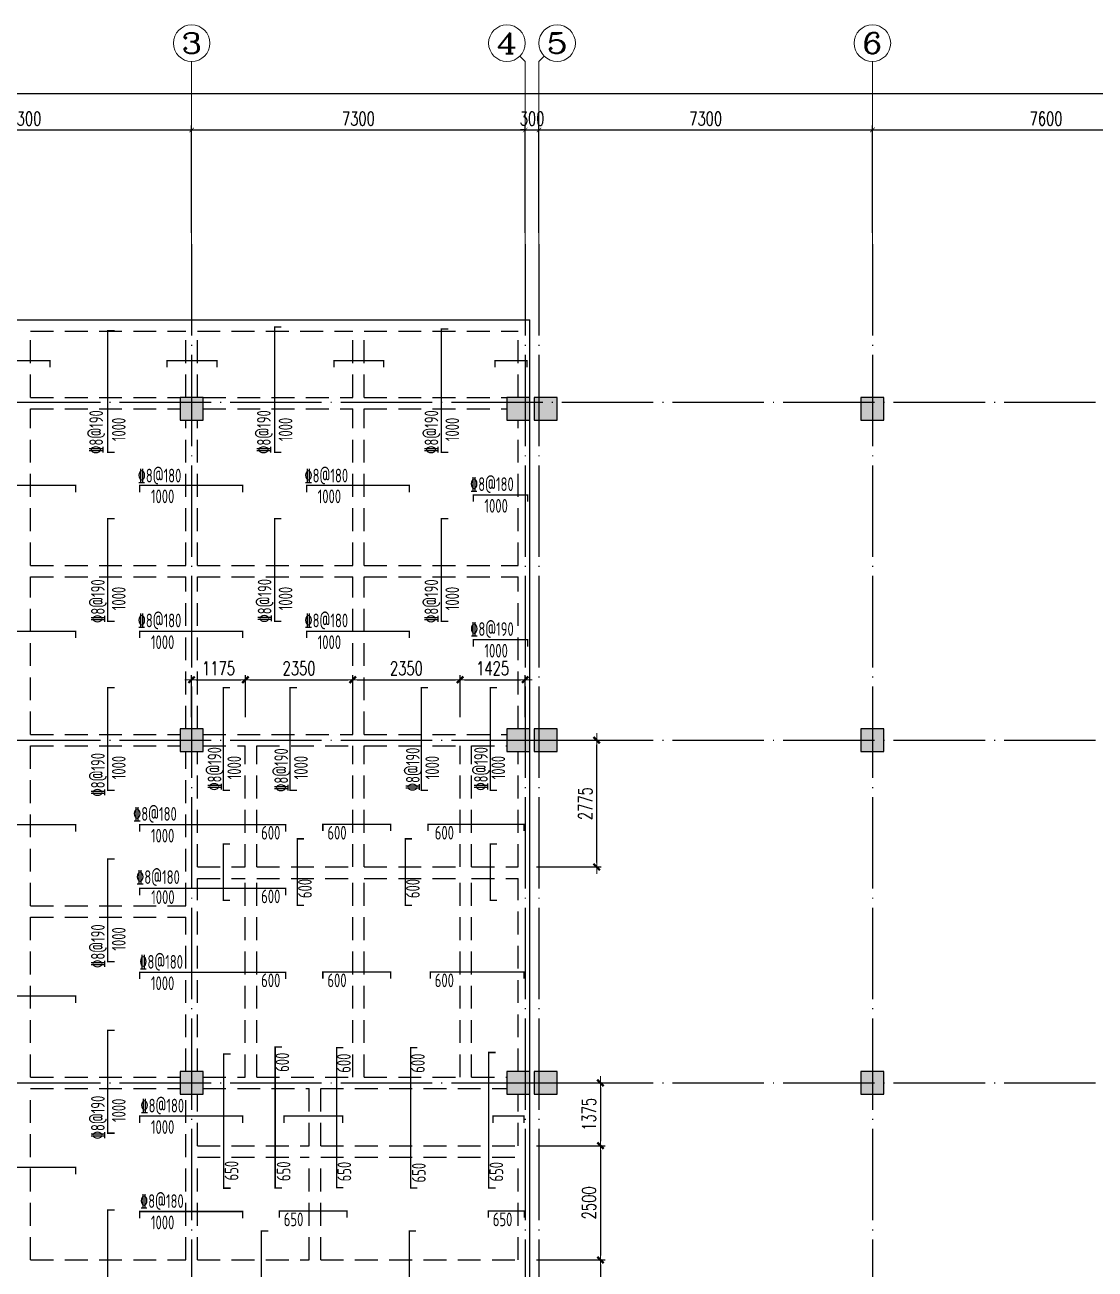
# Model space of a CAD drawing. Extents: x -21254 to 860439, y -324318 to 454338.
# Drawn here: x 424393 to 447817, y 65084 to 92312 of the extents above; entities that cross this region are included whole.
import ezdxf
from ezdxf.enums import TextEntityAlignment as Align

# ---------------------------------------------------------------- set-up
doc = ezdxf.new("R2010")
doc.units = 0
doc.header["$LTSCALE"] = 1000
doc.header["$MEASUREMENT"] = 0
doc.linetypes.add('DASHED', pattern=[0.75, 0.5, -0.25])
doc.linetypes.add('DOTE', pattern=[2.42, 2, -0.2, 0.02, -0.2])
doc.layers.get('0').update_dxf_attribs({"linetype": 'CONTINUOUS'})
doc.layers.get('Defpoints').update_dxf_attribs({"linetype": 'CONTINUOUS', "lineweight": 5})
for name, color, linetype in [('AXIS_TEXT', 7, 'CONTINUOUS'), ('BEAM_CONT', 4, 'CONTINUOUS'), ('BEAM_DASH', 144, 'DASHED'), ('COLU', 7, 'CONTINUOUS'), ('COLU_HATCH', 251, 'CONTINUOUS'), ('DOTE', 1, 'DOTE'), ('FSK_FREIN', 2, 'CONTINUOUS'), ('FSK_FTEXT', 4, 'CONTINUOUS')]:
    doc.layers.add(name, color=color, linetype=linetype)
doc.layers.add('DIM', color=3, linetype='CONTINUOUS', lineweight=5)
doc.styles.add('_TCH_AXIS', font='COMPLEX', dxfattribs={"bigfont": 'GBCBIG'})
doc.styles.add('BW_Rein', font='Tssdeng.shx', dxfattribs={"width": 0.7, "bigfont": 'hztxt.shx'})
doc.styles.add('COMPLEX', font='COMPLEX')
doc.styles.add('TSSD_Dimension', font='TXT.shx', dxfattribs={"width": 0.7, "bigfont": 'hztxt.shx'})
doc.dimstyles.new('TSSD_100_100$0', dxfattribs={"dimtxt": 300, "dimasz": 100, "dimexe": 100, "dimexo": 250, "dimgap": 100, "dimtad": 1, "dimdec": 0, "dimzin": 0, "dimdsep": 46, "dimtxsty": 'TSSD_Dimension', "dimblk1": '_tsdbk', "dimblk2": '_tsdbk', "dimsah": 1, "dimcen": 0, "dimdle": 100, "dimclrt": 7, "dimadec": 1, "dimazin": 0, "dimtfac": 1, "dimtdec": 0, "dimtix": 1, "dimtmove": 2, "dimatfit": 3, "dimldrblk": '_tsdbk', "dimfxl": 100, "dimtolj": 1, "dimtzin": 0, "dimarcsym": 0})

# ---------------------------------------------------------------- blocks, each defined once
blk = doc.blocks.new('_ARCHTICK')
at = {"color": 0, "linetype": 'ByBlock', "const_width": 0.15}
blk.add_lwpolyline([(-0.5, -0.5), (0.5, 0.5)], dxfattribs=at)
blk = doc.blocks.new('*D1548')
at = {"layer": 'Defpoints', "color": 0, "ltscale": 0.5, "transparency": 16777216}
for p in [(428043, 90012), (420743, 87512), (428043, 87512)]:
    blk.add_point(p, dxfattribs=at)
at = {"layer": 'DIM', "color": 0, "lineweight": -2, "ltscale": 0.5, "transparency": 16777216}
for p, q in [((420643, 90012), (428143, 90012)), ((420743, 87762), (420743, 90112)), ((428043, 87762), (428043, 90112))]:
    blk.add_line(p, q, dxfattribs=at)
at = {"layer": 'DIM', "color": 0, "lineweight": -2, "ltscale": 0.5, "transparency": 16777216, "xscale": 100, "yscale": 100, "zscale": 100, "rotation": 180}
blk.add_blockref('_ARCHTICK', (420743, 90012), dxfattribs=at)
at = {"layer": 'DIM', "color": 0, "lineweight": -2, "ltscale": 0.5, "transparency": 16777216, "xscale": 100, "yscale": 100, "zscale": 100}
blk.add_blockref('_ARCHTICK', (428043, 90012), dxfattribs=at)
at = {"layer": 'DIM', "color": 3, "ltscale": 0.5, "transparency": 16777216, "insert": (424393, 90262), "char_height": 300, "attachment_point": 5, "style": 'TSSD_Dimension'}
blk.add_mtext('\\A1;7300', dxfattribs=at)
blk = doc.blocks.new('*D1549')
at = {"layer": 'Defpoints', "color": 0, "ltscale": 0.5, "transparency": 16777216}
for p in [(435343, 90012), (428043, 87512), (435343, 87512)]:
    blk.add_point(p, dxfattribs=at)
at = {"layer": 'DIM', "color": 0, "lineweight": -2, "ltscale": 0.5, "transparency": 16777216}
for p, q in [((427943, 90012), (435443, 90012)), ((428043, 87762), (428043, 90112)), ((435343, 87762), (435343, 90112))]:
    blk.add_line(p, q, dxfattribs=at)
at = {"layer": 'DIM', "color": 0, "lineweight": -2, "ltscale": 0.5, "transparency": 16777216, "xscale": 100, "yscale": 100, "zscale": 100, "rotation": 180}
blk.add_blockref('_ARCHTICK', (428043, 90012), dxfattribs=at)
at = {"layer": 'DIM', "color": 0, "lineweight": -2, "ltscale": 0.5, "transparency": 16777216, "xscale": 100, "yscale": 100, "zscale": 100}
blk.add_blockref('_ARCHTICK', (435343, 90012), dxfattribs=at)
at = {"layer": 'DIM', "color": 3, "ltscale": 0.5, "transparency": 16777216, "insert": (431693, 90262), "char_height": 300, "attachment_point": 5, "style": 'TSSD_Dimension'}
blk.add_mtext('\\A1;7300', dxfattribs=at)
blk = doc.blocks.new('*D1550')
at = {"layer": 'Defpoints', "color": 0, "ltscale": 0.5, "transparency": 16777216}
for p in [(435643, 90012), (435343, 87512), (435643, 87512)]:
    blk.add_point(p, dxfattribs=at)
at = {"layer": 'DIM', "color": 0, "lineweight": -2, "ltscale": 0.5, "transparency": 16777216}
for p, q in [((435343, 90012), (435243, 90012)), ((435343, 87762), (435343, 90112)), ((435343, 90012), (435643, 90012)), ((435643, 87762), (435643, 90112)), ((435643, 90012), (435743, 90012))]:
    blk.add_line(p, q, dxfattribs=at)
at = {"layer": 'DIM', "color": 0, "lineweight": -2, "ltscale": 0.5, "transparency": 16777216, "xscale": 100, "yscale": 100, "zscale": 100}
blk.add_blockref('_ARCHTICK', (435343, 90012), dxfattribs=at)
at = {"layer": 'DIM', "color": 0, "lineweight": -2, "ltscale": 0.5, "transparency": 16777216, "xscale": 100, "yscale": 100, "zscale": 100, "rotation": 180}
blk.add_blockref('_ARCHTICK', (435643, 90012), dxfattribs=at)
at = {"layer": 'DIM', "color": 3, "ltscale": 0.5, "transparency": 16777216, "insert": (435493, 90262), "char_height": 300, "attachment_point": 5, "style": 'TSSD_Dimension'}
blk.add_mtext('\\A1;300', dxfattribs=at)
blk = doc.blocks.new('*D1551')
at = {"layer": 'Defpoints', "color": 0, "ltscale": 0.5, "transparency": 16777216}
for p in [(442943, 90012), (435643, 87512), (442943, 87512)]:
    blk.add_point(p, dxfattribs=at)
at = {"layer": 'DIM', "color": 0, "lineweight": -2, "ltscale": 0.5, "transparency": 16777216}
for p, q in [((435543, 90012), (443043, 90012)), ((435643, 87762), (435643, 90112)), ((442943, 87762), (442943, 90112))]:
    blk.add_line(p, q, dxfattribs=at)
at = {"layer": 'DIM', "color": 0, "lineweight": -2, "ltscale": 0.5, "transparency": 16777216, "xscale": 100, "yscale": 100, "zscale": 100, "rotation": 180}
blk.add_blockref('_ARCHTICK', (435643, 90012), dxfattribs=at)
at = {"layer": 'DIM', "color": 0, "lineweight": -2, "ltscale": 0.5, "transparency": 16777216, "xscale": 100, "yscale": 100, "zscale": 100}
blk.add_blockref('_ARCHTICK', (442943, 90012), dxfattribs=at)
at = {"layer": 'DIM', "color": 3, "ltscale": 0.5, "transparency": 16777216, "insert": (439293, 90262), "char_height": 300, "attachment_point": 5, "style": 'TSSD_Dimension'}
blk.add_mtext('\\A1;7300', dxfattribs=at)
blk = doc.blocks.new('*D1552')
at = {"layer": 'Defpoints', "color": 0, "ltscale": 0.5, "transparency": 16777216}
for p in [(450543, 90012), (442943, 87512), (450543, 87512)]:
    blk.add_point(p, dxfattribs=at)
at = {"layer": 'DIM', "color": 0, "lineweight": -2, "ltscale": 0.5, "transparency": 16777216}
for p, q in [((442843, 90012), (450643, 90012)), ((442943, 87762), (442943, 90112)), ((450543, 87762), (450543, 90112))]:
    blk.add_line(p, q, dxfattribs=at)
at = {"layer": 'DIM', "color": 0, "lineweight": -2, "ltscale": 0.5, "transparency": 16777216, "xscale": 100, "yscale": 100, "zscale": 100, "rotation": 180}
blk.add_blockref('_ARCHTICK', (442943, 90012), dxfattribs=at)
at = {"layer": 'DIM', "color": 0, "lineweight": -2, "ltscale": 0.5, "transparency": 16777216, "xscale": 100, "yscale": 100, "zscale": 100}
blk.add_blockref('_ARCHTICK', (450543, 90012), dxfattribs=at)
at = {"layer": 'DIM', "color": 3, "ltscale": 0.5, "transparency": 16777216, "insert": (446743, 90262), "char_height": 300, "attachment_point": 5, "style": 'TSSD_Dimension'}
blk.add_mtext('\\A1;7600', dxfattribs=at)
blk = doc.blocks.new('*D1558')
at = {"layer": 'Defpoints', "color": 0, "ltscale": 0.5, "transparency": 16777216}
for p in [(485843, 90812), (413543, 87512), (485843, 87512)]:
    blk.add_point(p, dxfattribs=at)
at = {"layer": 'DIM', "color": 0, "lineweight": -2, "ltscale": 0.5, "transparency": 16777216}
for p, q in [((413443, 90812), (485943, 90812)), ((413543, 87762), (413543, 90912)), ((485843, 87762), (485843, 90912))]:
    blk.add_line(p, q, dxfattribs=at)
at = {"layer": 'DIM', "color": 0, "lineweight": -2, "ltscale": 0.5, "transparency": 16777216, "xscale": 100, "yscale": 100, "zscale": 100, "rotation": 180}
blk.add_blockref('_ARCHTICK', (413543, 90812), dxfattribs=at)
at = {"layer": 'DIM', "color": 0, "lineweight": -2, "ltscale": 0.5, "transparency": 16777216, "xscale": 100, "yscale": 100, "zscale": 100}
blk.add_blockref('_ARCHTICK', (485843, 90812), dxfattribs=at)
at = {"layer": 'DIM', "color": 3, "ltscale": 0.5, "transparency": 16777216, "insert": (449693, 91062), "char_height": 300, "attachment_point": 5, "style": 'TSSD_Dimension'}
blk.add_mtext('\\A1;72300', dxfattribs=at)
blk = doc.blocks.new('_AXISO')
blk.add_circle((0, 0), 0.5)
at = {"layer": 'AXIS_TEXT', "style": 'COMPLEX', "width": 1.041667}
blk.add_attdef('A', text='', height=0.56, dxfattribs=at).set_placement((-0.25, -0.28), (0.25, -0.28), align=Align.FIT)
blk = doc.blocks.new('_tsdbk')
blk.add_line((-1, 0), (1.5, 0))
at = {"const_width": 0.5}
blk.add_lwpolyline([(-0.7, -0.7), (0.7, 0.7)], dxfattribs=at)
blk = doc.blocks.new('*D1630')
at = {"layer": 'Defpoints', "color": 0, "transparency": 16777216}
for p in [(429218, 77982), (428043, 76909), (429218, 76909)]:
    blk.add_point(p, dxfattribs=at)
at = {"layer": 'DIM', "color": 0, "lineweight": -2, "transparency": 16777216}
for p, q in [((428043, 77159), (428043, 78082)), ((428143, 77982), (429118, 77982)), ((429218, 77159), (429218, 78082))]:
    blk.add_line(p, q, dxfattribs=at)
at = {"layer": 'DIM', "color": 0, "lineweight": -2, "transparency": 16777216, "xscale": 100, "yscale": 100, "zscale": 100}
for p, rotation in [((428043, 77982), 179.9999999999999), ((429218, 77982), 359.9999999999999)]:
    blk.add_blockref('_tsdbk', p, dxfattribs=dict(at, rotation=rotation))
at = {"layer": 'DIM', "color": 7, "transparency": 16777216, "insert": (428630, 78232), "char_height": 300, "attachment_point": 5, "style": 'TSSD_Dimension'}
blk.add_mtext('\\A1;1175', dxfattribs=at)
blk = doc.blocks.new('*D1631')
at = {"layer": 'Defpoints', "color": 0, "transparency": 16777216}
for p in [(431568, 77982), (429218, 76909), (431568, 76909)]:
    blk.add_point(p, dxfattribs=at)
at = {"layer": 'DIM', "color": 0, "lineweight": -2, "transparency": 16777216}
for p, q in [((429218, 77159), (429218, 78082)), ((429318, 77982), (431468, 77982)), ((431568, 77159), (431568, 78082))]:
    blk.add_line(p, q, dxfattribs=at)
at = {"layer": 'DIM', "color": 0, "lineweight": -2, "transparency": 16777216, "xscale": 100, "yscale": 100, "zscale": 100}
for p, rotation in [((429218, 77982), 179.9999999999999), ((431568, 77982), 359.9999999999999)]:
    blk.add_blockref('_tsdbk', p, dxfattribs=dict(at, rotation=rotation))
at = {"layer": 'DIM', "color": 7, "transparency": 16777216, "insert": (430393, 78232), "char_height": 300, "attachment_point": 5, "style": 'TSSD_Dimension'}
blk.add_mtext('\\A1;2350', dxfattribs=at)
blk = doc.blocks.new('*D1632')
at = {"layer": 'Defpoints', "color": 0, "transparency": 16777216}
for p in [(433918, 77982), (431568, 76909), (433918, 76909)]:
    blk.add_point(p, dxfattribs=at)
at = {"layer": 'DIM', "color": 0, "lineweight": -2, "transparency": 16777216}
for p, q in [((431568, 77159), (431568, 78082)), ((431668, 77982), (433818, 77982)), ((433918, 77159), (433918, 78082))]:
    blk.add_line(p, q, dxfattribs=at)
at = {"layer": 'DIM', "color": 0, "lineweight": -2, "transparency": 16777216, "xscale": 100, "yscale": 100, "zscale": 100}
for p, rotation in [((431568, 77982), 179.9999999999999), ((433918, 77982), 359.9999999999999)]:
    blk.add_blockref('_tsdbk', p, dxfattribs=dict(at, rotation=rotation))
at = {"layer": 'DIM', "color": 7, "transparency": 16777216, "insert": (432743, 78232), "char_height": 300, "attachment_point": 5, "style": 'TSSD_Dimension'}
blk.add_mtext('\\A1;2350', dxfattribs=at)
blk = doc.blocks.new('*D1633')
at = {"layer": 'Defpoints', "color": 0, "transparency": 16777216}
for p in [(435343, 77982), (433918, 76909), (435343, 76909)]:
    blk.add_point(p, dxfattribs=at)
at = {"layer": 'DIM', "color": 0, "lineweight": -2, "transparency": 16777216}
for p, q in [((433918, 77159), (433918, 78082)), ((434018, 77982), (435243, 77982)), ((435343, 77159), (435343, 78082))]:
    blk.add_line(p, q, dxfattribs=at)
at = {"layer": 'DIM', "color": 0, "lineweight": -2, "transparency": 16777216, "xscale": 100, "yscale": 100, "zscale": 100}
for p, rotation in [((433918, 77982), 179.9999999999999), ((435343, 77982), 359.9999999999999)]:
    blk.add_blockref('_tsdbk', p, dxfattribs=dict(at, rotation=rotation))
at = {"layer": 'DIM', "color": 7, "transparency": 16777216, "insert": (434630, 78232), "char_height": 300, "attachment_point": 5, "style": 'TSSD_Dimension'}
blk.add_mtext('\\A1;1425', dxfattribs=at)
blk = doc.blocks.new('*D1634')
at = {"layer": 'Defpoints', "color": 0, "transparency": 16777216}
for p in [(435343, 76659), (436908, 76659), (435343, 73884)]:
    blk.add_point(p, dxfattribs=at)
at = {"layer": 'DIM', "color": 0, "lineweight": -2, "transparency": 16777216}
for p, q in [((435593, 76659), (437008, 76659)), ((436908, 73984), (436908, 76559)), ((435593, 73884), (437008, 73884))]:
    blk.add_line(p, q, dxfattribs=at)
at = {"layer": 'DIM', "color": 0, "lineweight": -2, "transparency": 16777216, "xscale": 100, "yscale": 100, "zscale": 100}
for p, rotation in [((436908, 76659), 89.99999999999994), ((436908, 73884), 269.9999999999999)]:
    blk.add_blockref('_tsdbk', p, dxfattribs=dict(at, rotation=rotation))
at = {"layer": 'DIM', "color": 7, "transparency": 16777216, "insert": (436658, 75272), "char_height": 300, "attachment_point": 5, "rotation": 90, "style": 'TSSD_Dimension'}
blk.add_mtext('\\A1;2775', dxfattribs=at)
blk = doc.blocks.new('*D1635')
at = {"layer": 'Defpoints', "color": 0, "transparency": 16777216}
for p in [(435343, 69159), (435343, 67784), (436991, 67784)]:
    blk.add_point(p, dxfattribs=at)
at = {"layer": 'DIM', "color": 0, "lineweight": -2, "transparency": 16777216}
for p, q in [((435593, 69159), (437091, 69159)), ((436991, 69059), (436991, 67884)), ((435593, 67784), (437091, 67784))]:
    blk.add_line(p, q, dxfattribs=at)
at = {"layer": 'DIM', "color": 0, "lineweight": -2, "transparency": 16777216, "xscale": 100, "yscale": 100, "zscale": 100}
for p, rotation in [((436991, 69159), 89.99999999999993), ((436991, 67784), 269.9999999999999)]:
    blk.add_blockref('_tsdbk', p, dxfattribs=dict(at, rotation=rotation))
at = {"layer": 'DIM', "color": 7, "transparency": 16777216, "insert": (436741, 68472), "char_height": 300, "attachment_point": 5, "rotation": 90, "style": 'TSSD_Dimension'}
blk.add_mtext('\\A1;1375', dxfattribs=at)
blk = doc.blocks.new('*D1636')
at = {"layer": 'Defpoints', "color": 0, "transparency": 16777216}
for p in [(435343, 67784), (435343, 65284), (436991, 65284)]:
    blk.add_point(p, dxfattribs=at)
at = {"layer": 'DIM', "color": 0, "lineweight": -2, "transparency": 16777216}
for p, q in [((435593, 67784), (437091, 67784)), ((436991, 67684), (436991, 65384)), ((435593, 65284), (437091, 65284))]:
    blk.add_line(p, q, dxfattribs=at)
at = {"layer": 'DIM', "color": 0, "lineweight": -2, "transparency": 16777216, "xscale": 100, "yscale": 100, "zscale": 100}
for p, rotation in [((436991, 67784), 89.99999999999993), ((436991, 65284), 269.9999999999999)]:
    blk.add_blockref('_tsdbk', p, dxfattribs=dict(at, rotation=rotation))
at = {"layer": 'DIM', "color": 7, "transparency": 16777216, "insert": (436741, 66534), "char_height": 300, "attachment_point": 5, "rotation": 90, "style": 'TSSD_Dimension'}
blk.add_mtext('\\A1;2500', dxfattribs=at)
blk = doc.blocks.new('*D1637')
at = {"layer": 'Defpoints', "color": 0, "transparency": 16777216}
for p in [(435343, 65284), (435343, 62784), (436991, 62784)]:
    blk.add_point(p, dxfattribs=at)
at = {"layer": 'DIM', "color": 0, "lineweight": -2, "transparency": 16777216}
for p, q in [((435593, 65284), (437091, 65284)), ((436991, 65184), (436991, 62884)), ((435593, 62784), (437091, 62784))]:
    blk.add_line(p, q, dxfattribs=at)
at = {"layer": 'DIM', "color": 0, "lineweight": -2, "transparency": 16777216, "xscale": 100, "yscale": 100, "zscale": 100}
for p, rotation in [((436991, 65284), 89.99999999999993), ((436991, 62784), 269.9999999999999)]:
    blk.add_blockref('_tsdbk', p, dxfattribs=dict(at, rotation=rotation))
at = {"layer": 'DIM', "color": 7, "transparency": 16777216, "insert": (436741, 64034), "char_height": 300, "attachment_point": 5, "rotation": 90, "style": 'TSSD_Dimension'}
blk.add_mtext('\\A1;2500', dxfattribs=at)

msp = doc.modelspace()

# ---------------------------------------------------------------- hatches: boundary and pattern name
at = {"layer": 'COLU_HATCH'}
for points in [[(428292.798, 83659.042), (428292.798, 84159.042), (427792.798, 84159.042), (427792.798, 83659.042)], [(435442.798, 83659.042), (435442.798, 84159.042), (434942.798, 84159.042), (434942.798, 83659.042)], [(436042.798, 83659.042), (436042.798, 84159.042), (435542.798, 84159.042), (435542.798, 83659.042)], [(443192.798, 83659.042), (443192.798, 84159.042), (442692.798, 84159.042), (442692.798, 83659.042)], [(428292.798, 76409.042), (428292.798, 76909.042), (427792.798, 76909.042), (427792.798, 76409.042)], [(435442.798, 76409.042), (435442.798, 76909.042), (434942.798, 76909.042), (434942.798, 76409.042)], [(436042.798, 76409.042), (436042.798, 76909.042), (435542.798, 76909.042), (435542.798, 76409.042)], [(443192.798, 76409.042), (443192.798, 76909.042), (442692.798, 76909.042), (442692.798, 76409.042)], [(428292.798, 68909.042), (428292.798, 69409.042), (427792.798, 69409.042), (427792.798, 68909.042)], [(435442.798, 68909.042), (435442.798, 69409.042), (434942.798, 69409.042), (434942.798, 68909.042)], [(436042.798, 68909.042), (436042.798, 69409.042), (435542.798, 69409.042), (435542.798, 68909.042)], [(443192.798, 68909.042), (443192.798, 69409.042), (442692.798, 69409.042), (442692.798, 68909.042)]]:
    msp.add_hatch(color=256, dxfattribs=at).paths.add_polyline_path(points)

# ---------------------------------------------------------------- linework, layer by layer
at = {"layer": 'BEAM_CONT'}
for p, q in [((411743.298, 85859.042), (435442.798, 85859.042)), ((435442.798, 84159.042), (435442.798, 85859.042)), ((435442.798, 80359.042), (435442.798, 83659.042)), ((435442.798, 76909.042), (435442.798, 80359.042)), ((435442.798, 69409.042), (435442.798, 76409.042)), ((435442.798, 61909.042), (435442.798, 68909.042))]:
    msp.add_line(p, q, dxfattribs=at)
at = {"layer": 'BEAM_DASH'}
for p, q in [((424517.798, 85609.042), (427917.798, 85609.042)), ((424517.798, 84159.042), (424517.798, 85609.042)), ((427917.798, 84159.042), (427917.798, 85609.042)), ((428167.798, 85609.042), (431567.798, 85609.042)), ((428167.798, 84159.042), (428167.798, 85609.042)), ((431567.798, 84159.042), (431567.798, 85609.042)), ((431817.798, 85609.042), (435192.798, 85609.042)), ((431817.798, 84159.042), (431817.798, 85609.042)), ((435192.798, 84159.042), (435192.798, 85609.042)), ((424517.798, 84159.042), (427792.798, 84159.042)), ((428292.798, 84159.042), (431567.798, 84159.042)), ((431817.798, 84159.042), (434942.798, 84159.042)), ((424517.798, 80484.042), (424517.798, 83909.042)), ((424517.798, 83909.042), (427792.798, 83909.042)), ((428292.798, 83909.042), (431567.798, 83909.042)), ((431567.798, 80484.042), (431567.798, 83909.042)), ((431817.798, 80484.042), (431817.798, 83909.042)), ((431817.798, 83909.042), (434942.798, 83909.042)), ((427917.798, 80484.042), (427917.798, 83659.042)), ((428167.798, 80484.042), (428167.798, 83659.042)), ((435192.798, 80484.042), (435192.798, 83659.042)), ((424517.798, 80484.042), (427917.798, 80484.042)), ((428167.798, 80484.042), (431567.798, 80484.042)), ((431817.798, 80484.042), (435192.798, 80484.042)), ((424517.798, 76784.042), (424517.798, 80234.042)), ((424517.798, 80234.042), (427917.798, 80234.042)), ((427917.798, 76909.042), (427917.798, 80234.042)), ((428167.798, 80234.042), (431567.798, 80234.042)), ((428167.798, 76909.042), (428167.798, 80234.042)), ((431567.798, 76784.042), (431567.798, 80234.042)), ((431817.798, 76784.042), (431817.798, 80234.042)), ((431817.798, 80234.042), (435192.798, 80234.042)), ((435192.798, 76909.042), (435192.798, 80234.042)), ((424517.798, 76784.042), (427792.798, 76784.042)), ((428292.798, 76784.042), (431567.798, 76784.042)), ((431817.798, 76784.042), (434942.798, 76784.042)), ((424517.798, 73034.042), (424517.798, 76534.042)), ((424517.798, 76534.042), (427792.798, 76534.042)), ((428292.798, 76534.042), (429217.798, 76534.042)), ((429217.798, 73884.042), (429217.798, 76534.042)), ((429467.798, 73884.042), (429467.798, 76534.042)), ((429467.798, 76534.042), (431567.798, 76534.042)), ((431567.798, 73884.042), (431567.798, 76534.042)), ((431817.798, 73884.042), (431817.798, 76534.042)), ((431817.798, 76534.042), (433917.798, 76534.042)), ((433917.798, 73884.042), (433917.798, 76534.042)), ((434167.798, 73884.042), (434167.798, 76534.042)), ((434167.798, 76534.042), (434942.798, 76534.042)), ((427917.798, 73034.042), (427917.798, 76409.042)), ((428167.798, 73884.042), (428167.798, 76409.042)), ((435192.798, 73884.042), (435192.798, 76409.042)), ((428167.798, 73884.042), (429217.798, 73884.042)), ((429467.798, 73884.042), (431567.798, 73884.042)), ((431817.798, 73884.042), (433917.798, 73884.042)), ((434167.798, 73884.042), (435192.798, 73884.042)), ((428167.798, 73634.042), (429217.798, 73634.042)), ((428167.798, 69409.042), (428167.798, 73634.042)), ((429217.798, 69284.042), (429217.798, 73634.042)), ((429467.798, 73634.042), (431567.798, 73634.042)), ((429467.798, 69284.042), (429467.798, 73634.042)), ((431567.798, 69284.042), (431567.798, 73634.042)), ((431817.798, 73634.042), (433917.798, 73634.042)), ((431817.798, 69284.042), (431817.798, 73634.042)), ((433917.798, 69284.042), (433917.798, 73634.042)), ((434167.798, 73634.042), (435192.798, 73634.042)), ((434167.798, 69284.042), (434167.798, 73634.042)), ((435192.798, 69409.042), (435192.798, 73634.042)), ((424517.798, 73034.042), (427917.798, 73034.042)), ((424517.798, 69284.042), (424517.798, 72784.042)), ((424517.798, 72784.042), (427917.798, 72784.042)), ((427917.798, 69409.042), (427917.798, 72784.042)), ((424517.798, 69284.042), (427792.798, 69284.042)), ((428292.798, 69284.042), (429217.798, 69284.042)), ((429467.798, 69284.042), (431567.798, 69284.042)), ((431817.798, 69284.042), (433917.798, 69284.042)), ((434167.798, 69284.042), (434942.798, 69284.042)), ((424517.798, 65284.256), (424517.798, 69034.042)), ((424517.798, 69034.042), (427792.798, 69034.042)), ((427917.798, 65284.256), (427917.798, 68909.042)), ((428167.798, 67784.042), (428167.798, 68909.042)), ((428292.798, 69034.042), (430617.798, 69034.042)), ((430617.798, 67784.042), (430617.798, 69034.042)), ((430867.798, 67784.042), (430867.798, 69034.042)), ((430867.798, 69034.042), (434942.798, 69034.042)), ((435192.798, 67784.042), (435192.798, 68909.042)), ((428167.798, 67784.042), (430617.798, 67784.042)), ((428167.798, 67534.042), (430617.798, 67534.042)), ((428167.798, 65284.256), (428167.798, 67534.042)), ((430617.798, 65284.256), (430617.798, 67534.042)), ((430867.798, 67784.042), (435192.798, 67784.042)), ((430867.798, 65284.256), (430867.798, 67534.042)), ((430867.798, 67534.042), (435192.798, 67534.042)), ((435192.798, 65284.256), (435192.798, 67534.042)), ((424517.798, 65284.256), (427917.798, 65284.256)), ((428167.798, 65284.256), (430617.798, 65284.256)), ((430867.798, 65284.256), (435192.798, 65284.256))]:
    msp.add_line(p, q, dxfattribs=at)
at = {"layer": 'COLU'}
for points in [[(428292.798, 83659.042), (428292.798, 84159.042), (427792.798, 84159.042), (427792.798, 83659.042)], [(435442.798, 83659.042), (435442.798, 84159.042), (434942.798, 84159.042), (434942.798, 83659.042)], [(436042.798, 83659.042), (436042.798, 84159.042), (435542.798, 84159.042), (435542.798, 83659.042)], [(443192.798, 83659.042), (443192.798, 84159.042), (442692.798, 84159.042), (442692.798, 83659.042)], [(428292.798, 76409.042), (428292.798, 76909.042), (427792.798, 76909.042), (427792.798, 76409.042)], [(435442.798, 76409.042), (435442.798, 76909.042), (434942.798, 76909.042), (434942.798, 76409.042)], [(436042.798, 76409.042), (436042.798, 76909.042), (435542.798, 76909.042), (435542.798, 76409.042)], [(443192.798, 76409.042), (443192.798, 76909.042), (442692.798, 76909.042), (442692.798, 76409.042)], [(428292.798, 68909.042), (428292.798, 69409.042), (427792.798, 69409.042), (427792.798, 68909.042)], [(435442.798, 68909.042), (435442.798, 69409.042), (434942.798, 69409.042), (434942.798, 68909.042)], [(436042.798, 68909.042), (436042.798, 69409.042), (435542.798, 69409.042), (435542.798, 68909.042)], [(443192.798, 68909.042), (443192.798, 69409.042), (442692.798, 69409.042), (442692.798, 68909.042)]]:
    msp.add_lwpolyline(points, close=True, dxfattribs=at)
at = {"layer": 'DIM', "ltscale": 0.5}
for p, q in [((428042.798, 87511.889), (428042.798, 91511.889)), ((435225.64, 91629.046), (435342.798, 91511.889)), ((435342.798, 87511.889), (435342.798, 91511.889)), ((435759.955, 91629.046), (435642.798, 91511.889)), ((435642.798, 87511.889), (435642.798, 91511.889)), ((442942.798, 87511.889), (442942.798, 91511.889))]:
    msp.add_line(p, q, dxfattribs=at)
at = {"layer": 'DOTE', "linetype": 'DOTE'}
for p, q in [((428042.798, 87511.889), (428042.798, 30121.554)), ((435342.798, 87511.889), (435342.798, 30121.554)), ((435642.798, 87511.889), (435642.798, 30121.554)), ((442942.798, 87511.889), (442942.798, 30121.554)), ((409527.167, 84059.042), (489202.48, 84059.042)), ((409527.167, 76659.042), (489202.48, 76659.042)), ((409527.167, 69159.042), (489202.48, 69159.042))]:
    msp.add_line(p, q, dxfattribs=at)
at = {"layer": 'FSK_FREIN', "const_width": 30}
for points in [[(426357.562, 82959.447), (426207.562, 82959.447), (426207.562, 85622.011), (426357.562, 85622.011)], [(430007.562, 82959.447), (429857.562, 82959.447), (429857.562, 85703.697), (430007.562, 85703.697)], [(433657.562, 82959.447), (433507.562, 82959.447), (433507.562, 85657.971), (433657.562, 85657.971)], [(423855.512, 84815.039), (423855.512, 84965.039), (424945.512, 84965.039), (424945.512, 84815.039)], [(427505.512, 84815.039), (427505.512, 84965.039), (428595.512, 84965.039), (428595.512, 84815.039)], [(431155.512, 84815.039), (431155.512, 84965.039), (432245.512, 84965.039), (432245.512, 84815.039)], [(434680.512, 84815.039), (434680.512, 84965.039), (435385.927, 84965.039), (435385.927, 84815.039)], [(423257.562, 82084.447), (423257.562, 82234.447), (425507.562, 82234.447), (425507.562, 82084.447)], [(426907.562, 82084.447), (426907.562, 82234.447), (429157.562, 82234.447), (429157.562, 82084.447)], [(430557.562, 82084.447), (430557.562, 82234.447), (432807.562, 82234.447), (432807.562, 82084.447)], [(434207.562, 81877.466), (434207.562, 82027.466), (435397.562, 82027.466), (435397.562, 81877.466)], [(426357.562, 79259.447), (426207.562, 79259.447), (426207.563, 81509.447), (426357.563, 81509.447)], [(430007.562, 79259.447), (429857.562, 79259.447), (429857.563, 81509.447), (430007.563, 81509.447)], [(433657.562, 79259.447), (433507.562, 79259.447), (433507.563, 81509.447), (433657.563, 81509.447)], [(423257.562, 78893.084), (423257.562, 79043.084), (425507.562, 79043.084), (425507.562, 78893.084)], [(426907.562, 78893.084), (426907.562, 79043.084), (429157.562, 79043.084), (429157.562, 78893.084)], [(430557.562, 78893.084), (430557.562, 79043.084), (432807.562, 79043.084), (432807.562, 78893.084)], [(434207.562, 78707.123), (434207.562, 78857.123), (435397.562, 78857.123), (435397.562, 78707.123)], [(426357.562, 75559.447), (426207.562, 75559.447), (426207.563, 77809.447), (426357.563, 77809.447)], [(428885.507, 75559.447), (428735.507, 75559.447), (428735.507, 77809.447), (428885.507, 77809.447)], [(430345.172, 75559.447), (430195.172, 75559.447), (430195.172, 77809.447), (430345.172, 77809.447)], [(433218.424, 75559.447), (433068.424, 75559.447), (433068.424, 77809.447), (433218.424, 77809.447)], [(434729.018, 75559.447), (434579.018, 75559.447), (434579.018, 77809.447), (434729.018, 77809.447)], [(423257.562, 74659.447), (423257.562, 74809.447), (425507.562, 74809.447), (425507.562, 74659.447)], [(426907.562, 74659.447), (426907.562, 74809.447), (430103.843, 74809.447), (430103.843, 74659.447)], [(430914.029, 74668.153), (430914.029, 74818.153), (432395.657, 74818.153), (432395.657, 74668.153)], [(433213.1, 74668.153), (433213.1, 74818.153), (435317.086, 74818.153), (435317.086, 74668.153)], [(428885.507, 73152.2), (428735.507, 73152.2), (428735.507, 74388.796), (428885.507, 74388.796)], [(430505.303, 73048.108), (430355.303, 73048.108), (430355.303, 74500.321), (430505.303, 74500.321)], [(432867.64, 73048.108), (432717.64, 73048.108), (432717.641, 74500.321), (432867.641, 74500.321)], [(434729.018, 73152.199), (434579.018, 73152.199), (434579.018, 74388.796), (434729.018, 74388.796)], [(426357.562, 71809.447), (426207.562, 71809.447), (426207.563, 74059.447), (426357.563, 74059.447)], [(426907.562, 73267.025), (426907.562, 73417.025), (430103.843, 73417.025), (430103.843, 73267.025)], [(426907.562, 71429.607), (426907.562, 71579.607), (430103.843, 71579.607), (430103.843, 71429.607)], [(430914.029, 71438.313), (430914.029, 71588.313), (432395.657, 71588.313), (432395.657, 71438.313)], [(433264.029, 71438.313), (433264.029, 71588.313), (435317.086, 71588.313), (435317.086, 71438.313)], [(423257.562, 70909.447), (423257.562, 71059.447), (425507.562, 71059.447), (425507.562, 70909.447)], [(426357.562, 68059.447), (426207.562, 68059.447), (426207.563, 70309.447), (426357.563, 70309.447)], [(428895.062, 66855.349), (428745.062, 66855.349), (428745.062, 69788.796), (428895.062, 69788.796)], [(430021.034, 66861.832), (429871.034, 66861.832), (429871.035, 69944.768), (430021.035, 69944.768)], [(431363.831, 66867.981), (431213.831, 66867.981), (431213.831, 69928.054), (431363.831, 69928.054)], [(432983.952, 66861.709), (432833.952, 66861.709), (432833.953, 69928.054), (432983.953, 69928.054)], [(434695.674, 66862.461), (434545.674, 66862.461), (434545.675, 69824.214), (434695.675, 69824.214)], [(426907.562, 68283.164), (426907.562, 68433.164), (429157.562, 68433.164), (429157.562, 68283.164)], [(430062.2, 68284.447), (430062.2, 68434.447), (431345.772, 68434.447), (431345.772, 68284.447)], [(434637.2, 68284.447), (434637.2, 68434.447), (435319.668, 68434.447), (435319.668, 68284.447)], [(423257.562, 67159.447), (423257.562, 67309.447), (425507.562, 67309.447), (425507.562, 67159.447)], [(426357.562, 64125.519), (426207.562, 64125.519), (426207.563, 66375.519), (426357.563, 66375.519)], [(426907.562, 66195.014), (426907.562, 66345.014), (429157.562, 66345.014), (429157.562, 66195.014)], [(429964.029, 66207.455), (429964.029, 66357.455), (431445.657, 66357.455), (431445.657, 66207.455)], [(434539.029, 66207.455), (434539.029, 66357.455), (435324.535, 66357.455), (435324.535, 66207.455)], [(429719.68, 64352.415), (429569.68, 64352.415), (429569.68, 65917.463), (429719.68, 65917.463)], [(432954.166, 64352.415), (432804.166, 64352.415), (432804.167, 65917.463), (432954.167, 65917.463)]]:
    msp.add_lwpolyline(points, dxfattribs=at)

# ---------------------------------------------------------------- block references
at = {"layer": 'DIM', "ltscale": 0.5}
ref = msp.add_blockref('_AXISO', (428042.798, 91911.889), dxfattribs=dict(at, xscale=800, yscale=800, zscale=800))
ref.add_attrib('A', '3', dxfattribs={"layer": 'AXIS_TEXT', "height": 452.548, "style": '_TCH_AXIS', "width": 1.5}).set_placement((427816.523, 91685.615), (428269.072, 91685.615), align=Align.FIT)
ref = msp.add_blockref('_AXISO', (434942.798, 91911.889), dxfattribs=dict(at, xscale=800, yscale=800, zscale=800))
ref.add_attrib('A', '4', dxfattribs={"layer": 'AXIS_TEXT', "height": 452.548, "style": '_TCH_AXIS', "width": 1.3125}).set_placement((434716.523, 91685.615), (435169.072, 91685.615), align=Align.FIT)
ref = msp.add_blockref('_AXISO', (436042.798, 91911.889), dxfattribs=dict(at, xscale=800, yscale=800, zscale=800))
ref.add_attrib('A', '5', dxfattribs={"layer": 'AXIS_TEXT', "height": 452.548, "style": '_TCH_AXIS', "width": 1.5}).set_placement((435816.523, 91685.615), (436269.072, 91685.615), align=Align.FIT)
ref = msp.add_blockref('_AXISO', (442942.798, 91911.889), dxfattribs=dict(at, xscale=800, yscale=800, zscale=800))
ref.add_attrib('A', '6', dxfattribs={"layer": 'AXIS_TEXT', "height": 452.548, "style": '_TCH_AXIS', "width": 1.5}).set_placement((442716.523, 91685.615), (443169.072, 91685.615), align=Align.FIT)

# ---------------------------------------------------------------- texts
at = {"layer": 'FSK_FTEXT', "style": 'BW_Rein', "width": 0.7}
for p in [(426102.997, 83879.447), (429772.921, 83879.447), (433440.651, 83879.447), (426139.974, 80179.446), (429789.974, 80187.205), (433439.974, 80179.447), (426139.974, 76379.447), (428693.66, 76508.068), (430153.325, 76482.343), (433033.268, 76496.124), (434524.401, 76509.088), (426139.973, 72629.447), (426139.973, 68879.447)]:
    msp.add_text('%%1328@190', height=300, rotation=89.9999923, dxfattribs=at).set_placement(p, align=Align.RIGHT)
for s, rotation, p in [('1000', 89.9999923, (426297.562, 83459.447)), ('1000', 89.9999985, (429947.562, 83459.447)), ('1000', 89.9999923, (433597.562, 83459.447)), ('1000', 89.9999923, (426297.562, 79759.447)), ('1000', 89.9999923, (429947.562, 79759.447)), ('1000', 89.9999923, (433597.562, 79759.447)), ('1000', 89.9999923, (426297.562, 76059.447)), ('1000', 89.9999923, (428825.507, 76059.447)), ('1000', 89.9999923, (430285.172, 76059.447)), ('1000', 89.9999923, (433158.424, 76059.447)), ('1000', 89.9999923, (434604.149, 76059.447)), ('600', 89.9999923, (430372.941, 73413.101)), ('600', 89.9999923, (432735.278, 73413.101)), ('1000', 89.9999923, (426297.562, 72309.447)), ('600', 89.9999923, (429877.793, 69611.146)), ('600', 89.9999923, (431225.52, 69591.439)), ('600', 89.9999923, (432845.642, 69591.439)), ('1000', 89.9999923, (426297.562, 68559.447)), ('650', 89.9999923, (428765.729, 67238.153)), ('650', 89.9999923, (429905.649, 67225.656)), ('650', 89.9999923, (431234.498, 67219.137)), ('650', 89.9999923, (432865.375, 67194.901)), ('650', 89.9999923, (434561.446, 67214.688))]:
    msp.add_text(s, height=300, rotation=rotation, dxfattribs=at).set_placement(p, align=Align.TOP_CENTER)
for s, p in [('%%1328@180', (427817.73, 82299.236)), ('%%1328@180', (431467.73, 82299.236)), ('%%1328@180', (435092.73, 82111.027)), ('%%1328@180', (427817.73, 79128.893)), ('%%1328@180', (431467.73, 79128.893)), ('%%1328@190', (435092.73, 78940.684)), ('%%1328@180', (427717.73, 74895.257)), ('%%1328@180', (427784.217, 73513.053)), ('%%1328@180', (427853.295, 71658.246)), ('%%1328@180', (427878.429, 68511.803)), ('%%1328@180', (427869.89, 66423.653))]:
    msp.add_text(s, height=300, dxfattribs=at).set_placement(p, align=Align.RIGHT)
for s, p in [('1000', (427407.562, 82144.447)), ('1000', (431057.562, 82144.447)), ('1000', (434707.562, 81937.466)), ('1000', (427407.562, 78953.084)), ('1000', (431057.562, 78953.084)), ('1000', (434707.562, 78767.123)), ('1000', (427407.562, 74719.447)), ('600', (429774.322, 74783.489)), ('600', (431223.681, 74783.489)), ('600', (433573.681, 74783.489)), ('1000', (427413.511, 73374.576)), ('600', (429774.322, 73391.066)), ('1000', (427407.562, 71489.607)), ('600', (429774.322, 71553.648)), ('600', (431223.681, 71553.648)), ('600', (433573.681, 71553.648)), ('1000', (427407.562, 68343.164)), ('1000', (427407.562, 66255.014)), ('650', (430273.681, 66322.791)), ('650', (434848.681, 66322.791))]:
    msp.add_text(s, height=300, dxfattribs=at).set_placement(p, align=Align.TOP_CENTER)

# ---------------------------------------------------------------- dimensions: what is measured, and where the dimension line sits
at = {"layer": 'DIM', "ltscale": 0.5}
for p1, p2, distance, picture, middle in [((413542.798, 87511.889), (485842.798, 87511.889), 3300, '*D1558', (449692.798, 91061.889)), ((420742.798, 87511.889), (428042.798, 87511.889), 2500, '*D1548', (424392.798, 90261.889)), ((428042.798, 87511.889), (435342.798, 87511.889), 2500, '*D1549', (431692.798, 90261.889)), ((435342.798, 87511.889), (435642.798, 87511.889), 2500, '*D1550', (435492.798, 90261.889)), ((435642.798, 87511.889), (442942.798, 87511.889), 2500, '*D1551', (439292.798, 90261.889)), ((442942.798, 87511.889), (450542.798, 87511.889), 2500, '*D1552', (446742.798, 90261.889))]:
    dim = msp.add_aligned_dim(p1=p1, p2=p2, distance=distance, dimstyle='TSSD_100_100$0', override={"dimblk": 'ARCHTICK', "dimsah": 0, "dimclrt": 3, "dimadec": 0, "dimfxl": 1}, dxfattribs=at)
    dim.commit()
    dim.dimension.update_dxf_attribs({"geometry": picture, "text_midpoint": middle})
at = {"layer": 'DIM'}
for base, p1, p2, picture, middle in [((429217.798, 77982.181), (428042.798, 76909.042), (429217.798, 76909.042), '*D1630', (428630.298, 78232.181)), ((431567.798, 77982.181), (429217.798, 76909.042), (431567.798, 76909.042), '*D1631', (430392.798, 78232.181)), ((433917.798, 77982.181), (431567.798, 76909.042), (433917.798, 76909.042), '*D1632', (432742.798, 78232.181)), ((435342.798, 77982.181), (433917.798, 76909.042), (435342.798, 76909.042), '*D1633', (434630.298, 78232.181))]:
    dim = msp.add_linear_dim(base=base, p1=p1, p2=p2, dimstyle='TSSD_100_100$0', dxfattribs=at)
    dim.commit()
    dim.dimension.update_dxf_attribs({"geometry": picture, "text_midpoint": middle})
for base, p1, p2, picture, middle in [((436908.164, 76659.042), (435342.798, 73884.042), (435342.798, 76659.042), '*D1634', (436658.164, 75271.542)), ((436990.636, 67784.042), (435342.798, 69159.042), (435342.798, 67784.042), '*D1635', (436740.636, 68471.542)), ((436990.636, 65284.256), (435342.798, 67784.042), (435342.798, 65284.256), '*D1636', (436740.636, 66534.149)), ((436990.636, 62784.042), (435342.798, 65284.256), (435342.798, 62784.042), '*D1637', (436740.636, 64034.149))]:
    dim = msp.add_linear_dim(base=base, p1=p1, p2=p2, angle=90, dimstyle='TSSD_100_100$0', dxfattribs=at)
    dim.commit()
    dim.dimension.update_dxf_attribs({"geometry": picture, "text_midpoint": middle})

doc.saveas('drawing.dxf')
